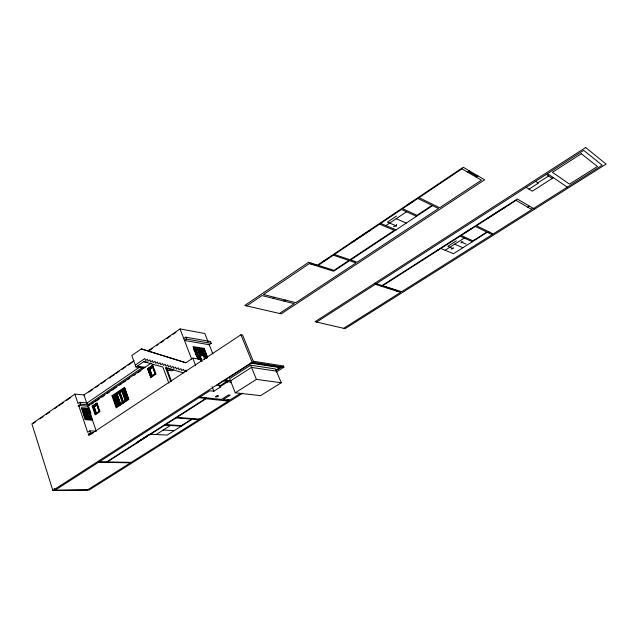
<?xml version="1.0" encoding="UTF-8"?>
<svg xmlns="http://www.w3.org/2000/svg" width="638" height="638" viewBox="0 0 638 638"><rect width="100%" height="100%" fill="white"/><g stroke="black" fill="none" stroke-linecap="round" stroke-linejoin="round"><path stroke-width="0.96" d="M393.542 226.45L396.405 225.924L396.653 224.385M461.083 242.99L461.306 242.049L462.949 241.826M451.17 249.099L452.972 248.533L453.403 247.68M134.004 360.558L83.985 394.938L74.869 394.101L31.9 423.807L52.842 490.47L89.105 490.016L242.743 393.16M33.335 423.377L35.784 421.694M39.859 418.879L43.113 416.622M46.375 414.373L49.628 412.116M54.517 408.743L56.965 407.052M58.592 405.928L63.481 402.546M66.743 400.297L70.81 397.482M185.714 362.647L141.325 348.898L131.803 355.478L135.974 367.01L143.917 368.038M149.858 351.833L149.22 350.103L180.028 328.929L204.806 333.491L208.163 341.992M88.961 392.083L92.223 389.842M95.485 387.601L98.754 385.352M101.203 383.669L105.286 380.87M109.369 378.063L114.266 374.697M115.901 373.573L119.162 371.332M121.611 369.649L125.694 366.842M128.142 365.159L132.226 362.36M150.145 350.047L152.562 348.388M156.581 345.629L158.192 344.52M160.601 342.861L163.822 340.652M167.036 338.443L170.25 336.234M172.667 334.575L175.881 332.366M139.818 367.017L87.151 402.913L79.854 402.299L78.035 403.543L74.869 394.101M135.28 365.08L144.858 358.524L145.568 360.462L147.37 359.226L148.08 361.164L149.89 359.928L150.608 361.874L152.426 360.637L153.144 362.583L154.97 361.347L155.688 363.293L157.514 362.057L158.24 364.011L160.074 362.775L160.808 364.729L162.642 363.493L163.376 365.454L165.226 364.21L165.96 366.172L167.81 364.928L168.552 366.898L170.41 365.654L171.151 367.632L173.018 366.379L173.759 368.357L175.633 367.113L176.383 369.099L178.257 367.847L179.007 369.833L180.889 368.581L181.647 370.574L183.537 369.314L184.294 371.316L186.184 370.056L186.687 371.356M96.266 431.176L89.878 430.833L87.661 432.309L78.673 405.441L80.492 404.197L89.599 404.939M135.974 367.01L143.765 361.69L147.274 362.169M183.736 338.555L185.754 337.175L210.476 341.513L211.226 343.388L209.24 344.719L184.478 340.485L186.503 339.113L211.226 343.388M142.162 367.815L87.789 404.795L87.151 402.913M78.673 405.441L87.789 406.175L151.198 363.094M83.817 409.413L84.399 411.398L83.817 409.413L82.358 409.349L83.012 411.303L84.471 411.35M91.768 404.014L93.953 402.53M95.413 401.541L99.432 398.814M101.849 397.171L104.273 395.528M107.495 393.335L109.919 391.692M111.53 390.6L116.371 387.314M119.601 385.121L122.017 383.478M123.581 382.417L125.846 380.878M127.361 379.849L129.626 378.31M133.621 375.599L135.24 374.498M137.672 372.847L140.91 370.646M84.041 409.476L84.766 411.374L86.146 411.478L85.492 409.54L84.041 409.476L84.766 411.374M85.492 409.54L86.146 411.478M85.747 409.612L86.473 411.502L87.892 411.606L87.239 409.668L85.747 409.612L86.473 411.502M86.066 417.156C89.009 423.169 83.426 411.949 85.332 419.022L91.537 419.357L88.02 408.942L87.294 409.436L88.754 413.767M92.167 406.27L97.024 403.041L99.975 411.662L95.166 414.891L92.167 406.27L97.024 403.041M147.577 368.732L152.777 365.263L147.577 368.732L150.863 377.497L156.015 374.035L152.713 365.255M87.239 409.668L87.892 411.606M84.599 411.733L85.181 413.727L84.599 411.733L83.139 411.677L83.793 413.631L85.253 413.679M84.822 411.805L85.548 413.703L86.927 413.799L86.274 411.853L84.822 411.805L85.476 413.751L86.927 413.799M93.012 406.629L96.697 404.189L99.129 411.303L96.625 404.181L97.415 404.253L93.802 406.693L93.012 406.629L95.421 413.735L99.384 411.127M149.81 369.394L152.107 375.646L149.81 369.394L152.921 367.289L155.305 373.557L151.134 376.3L148.479 369.075L152.37 366.443L155.034 373.677M148.479 369.075L149.244 369.179L153.136 366.547M86.274 411.853L86.856 413.847M86.529 411.933L87.254 413.823L88.674 413.926L88.02 411.981L86.529 411.933L87.183 413.871L88.674 413.926M96.418 413.073L94.328 406.924L97.207 404.971M84.407 415.984L83.969 414.676L85.356 414.78C89.527 418.321 80.284 416.072 86.01 416.726M88.02 411.981L88.602 413.974M111.953 395.807L124.474 387.394L128.764 399.476L116.148 407.841L112.025 395.815M112.814 396.166L124.075 388.558L124.849 388.638L113.596 396.238L112.814 396.166L116.483 406.669L118.676 405.8M246.699 305.889L261.971 295.569L294.293 303.664L279.444 313.465M85.572 414.844L87.031 414.899L87.613 416.893L86.234 416.797L85.572 414.844L87.031 414.899M120.08 404.859L116.395 394.348L122.169 390.56L125.885 401.087M310.036 263.829L311.113 263.095M124.562 389.666L122.791 390.863L126.037 400.05L127.823 398.862M87.286 414.971L88.77 415.019L89.36 417.013L87.94 416.917L87.286 414.971L88.77 415.019M117.296 394.675L119.131 393.494L122.36 402.666L120.518 403.846L117.296 394.675L120.518 403.846M120.111 392.777L121.946 391.588L125.192 400.776L123.341 401.956L120.111 392.777L123.341 401.956M114.449 396.836L116.204 395.656M122.887 391.15L124.665 389.954M114.553 397.123L116.307 395.935M122.99 391.429L124.761 390.241M89.049 414.628L87.581 409.237L81.76 408.791M114.649 397.41L116.403 396.222M123.094 391.716L124.865 390.52M86.234 416.797L87.685 416.845M114.752 397.689L116.507 396.509M123.19 392.003L124.968 390.807M86.361 417.18L87.813 417.22L88.475 419.174L87.741 417.276L86.361 417.18L87.015 419.134L86.433 417.132M114.848 397.976L116.61 396.796M123.293 392.29L125.072 391.094M114.952 398.264L116.706 397.083M123.397 392.577L125.168 391.381M115.047 398.551L116.81 397.37M123.493 392.864L125.271 391.668M87.94 416.917L89.432 416.965M115.151 398.838L116.906 397.649M123.597 393.152L125.375 391.955M88.068 417.292L89.559 417.34L90.213 419.294L89.487 417.388L88.068 417.292L88.73 419.246L88.14 417.244M85.053 419.421L85.715 418.975L82.198 408.495L88.02 408.942M115.247 399.125L117.009 397.937M123.7 393.439L125.479 392.242M115.35 399.404L117.105 398.224M123.804 393.726L125.574 392.529M115.454 399.691L117.209 398.511M123.9 394.013L125.678 392.817M115.55 399.978L117.312 398.798M124.003 394.3L125.782 393.104M315.738 265.615L316.815 264.898M115.653 400.265L117.408 399.085M124.107 394.587L125.885 393.391M115.749 400.552L117.512 399.372M124.211 394.874L125.981 393.678M115.853 400.839L117.607 399.659M124.306 395.161L126.085 393.965M324.056 261.078L328.107 258.358M352.224 242.169L369.011 230.892M406.948 205.42L412.826 201.472M115.949 401.127L117.711 399.946M124.41 395.448L126.188 394.252M116.052 401.414L117.815 400.233M124.514 395.735L126.292 394.539M199.471 359.138L195.348 348.523L199.223 359.298M116.148 401.701L117.91 400.512M124.617 396.023L126.388 394.826M116.252 401.988L118.014 400.8M124.713 396.31L126.491 395.113M116.355 402.267L118.11 401.087M124.817 396.597L126.595 395.401M116.451 402.554L118.213 401.374M124.92 396.884L126.699 395.688M197.389 349.688L195.746 349.488L197.389 349.688L200.547 358.062M116.555 402.841L118.317 401.661M125.024 397.171L126.802 395.975M116.65 403.128L118.413 401.948M125.12 397.458L126.898 396.262M273.072 298.353L274.603 297.332M116.754 403.415L118.516 402.235M125.223 397.745L127.002 396.557M396.517 216.059L387.449 222.128L396.405 225.924M116.85 403.702L118.62 402.522M125.327 398.032L127.106 396.844M116.953 403.99L118.716 402.809M125.431 398.319L127.209 397.131M117.057 404.277L118.82 403.096M125.526 398.606L127.313 397.418M200.747 356.355L198.314 349.839L199.861 350.087L202.023 355.621M117.153 404.564L118.915 403.383M125.63 398.894L127.409 397.705M117.256 404.851L119.019 403.671M125.734 399.181L127.512 397.992M206.186 358.5L202.756 349.736L200.3 349.337L202.118 354.768M117.352 405.138L119.123 403.958M125.838 399.476L127.616 398.279M198.235 349.895L199.861 350.087M385.91 225.589L406.526 211.8M117.456 405.425L119.218 404.245M125.933 399.763L127.72 398.567M116.483 406.669L127.815 399.101L124.075 388.558M467.55 172.101L469.393 170.872M207.653 357.631L204.016 348.364L207.573 357.687M122.911 402.969L124.33 402.02M193.434 348.42L202.517 349.895L203.793 349.042L207.23 357.814M173.703 369.498L171.702 370.83L166.494 370.152M201.002 361.068L200.3 359.266L192.82 358.133L185.794 362.815L141.325 348.898M202.589 354.098L205.173 354.433L205.364 354.935L203.123 354.584L202.924 354.082L199.423 356.411L201.6 361.204M204.615 359.21L203.123 354.584M283.846 301.048L285.353 300.043M204.016 348.364L192.971 346.609L197.788 358.763M206.305 358.628L204.91 355.071L204.064 355.278L204.455 356.347M204.83 355.9L203.259 355.996L204.83 355.9L204.479 354.999M199.351 358.747L200.986 358.931M205.165 354.903L204.064 355.35M200.3 359.266L199.885 359.537L201.983 361.634M253.796 362.464L242.584 335.078L240.917 334.767L88.73 435.515L88.307 434.247L90.532 432.779L93.268 432.915M476.139 177.101L477.95 175.897M52.842 490.47L252.138 362.201L283.934 367.193L283.431 366.005L253.286 361.22M251.276 363.166L251.069 362.647L279.739 367.129L279.946 367.624L251.276 363.166L225.031 380.049L230.828 380.798M316.623 322.07L583.682 150.377L602.168 165.178L533.504 208.506M250.606 365.175L229.648 378.645L235.262 392.785L260.535 395.648L281.246 382.744L275.504 368.979L250.606 365.175L256.412 379.395L281.246 382.744M220.269 385.575L226.809 381.372L223.444 380.942L216.88 385.169L220.269 385.575L220.589 386.397M219.297 385.009L219.99 386.78L227.822 381.755L231.379 382.202M537.858 182.859L548.608 175.96M54.142 488.58L54.724 490.447L209.782 390.759L213.874 391.214L220.668 386.859L219.99 386.78M529.022 189.127L538.328 183.154L535.521 181.336M230.525 380.862L251.516 367.408L276.406 371.141M137.162 442.11L148 435.172L148.774 435.403L206.034 398.766L228.404 401.039L131.213 462.367L107.351 461.912L137.106 442.876L136.325 442.644M105.884 462.375L206.608 397.889M381.133 286.175L517.306 199L534.62 209.16M145.775 437.078L136.891 442.86L145.839 437.277M145.56 437.07L148.494 435.196L145.631 437.269M465.285 232.591L470.724 229.106M487.217 218.555L503.956 207.836M553.401 177.675L532.307 191.169L526.175 187.349M456.33 240.885L447.804 246.332L452.972 248.533M385.432 287.523L386.429 286.885M156.206 434.518L170.394 425.474M445.141 250.256L464.281 238.054M223.93 399.611L222.606 400.449L227.646 400.672L228.994 400.193M527.77 207.183L529.444 206.13M235.262 392.785L256.412 379.395M193.681 419.238L194.478 418.727M488.293 232.734L489.37 232.049M396.605 291.04L397.586 290.418M278.088 368.174L279.739 367.129M275.815 370.239L279.946 367.624M198.282 419.581L199.08 419.078M229.074 400.138L227.646 400.672M491.675 234.369L492.743 233.699M531.398 209.296L533.057 208.243M275.871 370.774L283.431 366.005M87.358 490.04L130.471 462.829L98.595 462.239M229.505 400.241L240.398 393.463M343.635 328.323L400.688 292.324L375.303 284.341M276.366 371.97L283.934 367.193M87.637 489.864L55.012 490.263L54.429 488.397M99.345 461.76L106.626 461.896M88.307 434.247L91.051 434.382M147.769 435.052L148.494 435.196M150.616 434.223L167.156 435.1L192.349 419.134L198.936 419.629M163.272 430.012L174.174 430.65M165.657 424.605L181.367 425.634L191.687 419.086L176.088 417.93M164.859 425.115L181.248 426.176M182.157 425.131L182.819 425.171M84.75 417.013L86.138 417.108M83.897 414.732L85.356 414.78L85.939 416.781M85.181 413.727L83.65 413.615L83.211 412.315M83.514 414.022L89.336 414.437M84.264 414.237L89.121 414.58L90.811 419.844M187.7 421.614L188.369 421.662M176.893 417.411L199.734 419.126M82.438 409.062L84.383 409.213M77.94 405.935L79.782 406.087M128.764 399.476L124.474 387.394M119.202 392.45L123.054 402.985M198.936 397.729L205.779 398.423M122.169 390.56L125.75 401.079M227.16 399.723L228.882 399.898M199.774 397.187L221.442 399.412L228.492 394.946L230.238 395.137L223.196 399.595L229.632 400.257M137.138 366.212L145.073 367.257M170.88 381.811L165.657 367.855L168.591 368.246M172.834 369.386L166.765 368.573L171.423 381.03M201.624 358.612L198.027 358.062L193.888 347.415L203.793 349.042M197.708 358.811L201.441 359.314M199.614 356.913L200.978 357.12M196.608 356.698L198.179 356.937M149.22 350.103L149.914 350.206M196.496 356.411L198.059 356.65M202.868 354.752L203.674 355.717M195.818 354.664L197.389 354.911M195.93 354.951L197.501 355.199M202.366 353.524L203.905 353.763M202.477 353.811L204.016 354.05M195.26 353.213L196.823 353.46M195.372 353.5L196.935 353.747M201.807 352.088L203.347 352.336M201.919 352.375L203.458 352.615M194.582 351.474L196.153 351.721M202.031 352.662L203.57 352.902M194.694 351.761L196.265 352.009M202.142 352.95L203.681 353.189M202.254 353.237L203.793 353.476M201.137 350.366L202.677 350.613M201.249 350.653L202.788 350.9M193.912 349.736L195.475 349.991M201.361 350.94L202.9 351.187M194.024 350.023L195.587 350.278M201.472 351.227L203.012 351.474M194.135 350.318L195.699 350.565M201.584 351.514L203.123 351.761M201.696 351.801L203.235 352.048M193.673 348.252L195.348 348.523M143.765 361.69L162.857 367.065L168.855 383.151M165.657 367.855L183.202 372.791M310.578 263.462L316.281 265.256M385.926 287.204L397.091 290.729M374.841 283.232L382.13 285.529M323.705 260.966L324.399 261.197M327.757 258.246L328.45 258.478M351.881 242.041L352.567 242.288M422.125 259.937L422.667 260.144M368.676 230.765L369.346 231.028M437.867 249.857L438.402 250.08M379.546 224.177L394.348 230.31L349.967 259.754L334.424 254.466L401.43 209.487L416.462 216.322M380.687 223.412L396.094 229.832M440.89 248.485L453.459 253.717L487.32 232.256L492.153 234.609L401.669 291.702L382.712 285.712L460.134 236.172L472.375 241.73M396.166 218.73L406.231 223.109M454.671 244.179L462.869 247.751M461.306 242.049L465.987 244.131M474.002 240.159L474.497 240.382M406.629 205.269L407.267 205.564M465.03 232.463L465.549 232.71M481.467 235.422L481.961 235.653M412.507 201.321L413.137 201.624M470.469 228.986L470.98 229.225M486.961 218.427L487.464 218.682M503.717 207.701L504.203 207.972M468.475 171.486L477.049 176.503M546.311 174.405L552.229 178.433M547.492 173.64L567.31 187.181M240.917 334.767L252.138 362.201M227.12 379.977L227.822 381.755M226.107 379.586L227.136 382.194M209.24 344.719L212.869 353.915M202.517 349.895L204.232 354.281M205.261 356.905L205.946 358.66M204.128 354.337L202.565 350.326L201.026 350.079L202.701 354.385M205.141 356.921L205.364 357.495M200.3 349.337L202.358 354.608M199.782 350.142L201.935 355.669M198.314 349.839L200.468 355.374M197.589 349.09L200.34 356.148M212.071 386.596L213.874 391.214M195.826 349.433L199.431 358.692M195.14 349.122L198.625 358.101M185.754 337.175L186.503 339.113M192.82 358.133L195.635 365.43M180.028 328.929L191.591 358.931M149.244 369.179L151.9 376.388M147.649 368.74L150.863 377.497M116.539 394.364L120.223 404.867M113.596 396.238L117.264 406.733M97.51 405.848L99.313 411.127M93.802 406.693L96.218 413.791M88.818 407.148L90.987 413.568M83.985 394.938L86.832 403.36M87.789 406.175L96.163 430.945M88.698 415.067L89.36 417.013M87.358 414.915L88.012 416.869M86.959 414.947L87.613 416.893M85.651 414.796L86.305 416.75M89.878 430.833L90.532 432.779M79.854 402.299L80.492 404.197M308.593 262.306L244.785 305.442L281.175 313.864L484.601 179.804L463.228 167.252L317.517 265.121L308.593 262.306M309.318 263.598L263.51 294.533L295.793 302.675L356.084 262.896L349.56 260.687L333.634 271.246L309.318 263.598M116.108 395.369L114.354 396.549L117.559 405.712L119.322 404.54L116.108 395.369M333.339 255.2L318.226 265.344L334.017 270.337L348.898 260.464L333.339 255.2M417.858 198.458L402.594 208.706L416.997 215.285L431.998 205.332L417.858 198.458M461.968 168.847L419.046 197.66L439.67 207.749L481.435 180.187L461.968 168.847M432.596 205.627L350.629 259.977L357.144 262.194L438.513 208.506L432.596 205.627M585.676 147.53L315.06 321.704L345.078 328.65L606.1 164.102L585.676 147.53M581.306 153.758L552.428 172.3L569.487 184.135L597.447 166.47L581.306 153.758M475.35 226.434L461.218 235.478L472.933 240.829L486.834 232.017L475.35 226.434M516.078 200.372L476.45 225.732L493.214 233.931L531.845 209.559L516.078 200.372M217.151 395.735L215.477 396.796L216.872 396.948L218.547 395.887L217.151 395.735M92.374 420.155L85.388 419.7L81.353 407.69L88.339 408.232L92.374 420.155"/></g></svg>
